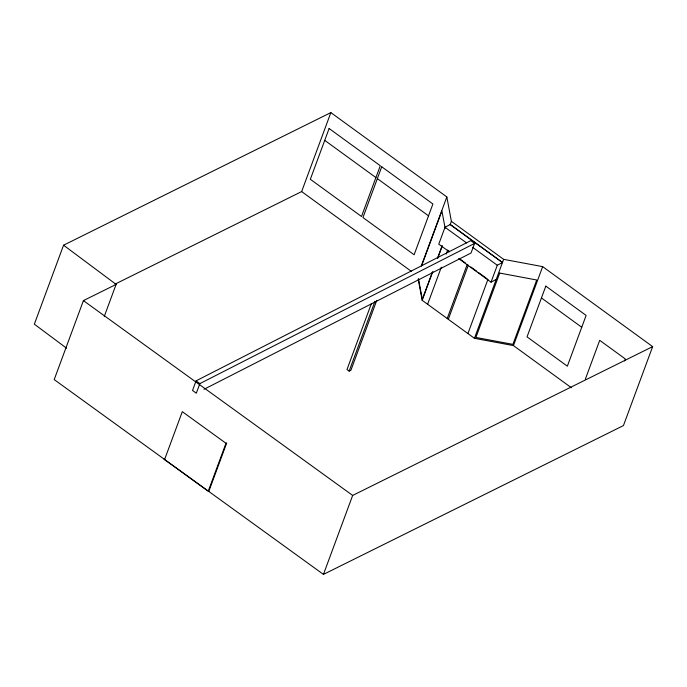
<?xml version="1.0" encoding="UTF-8"?>
<svg xmlns="http://www.w3.org/2000/svg" width="687" height="687" viewBox="0 0 687 687"><rect width="100%" height="100%" fill="white"/><g stroke="black" fill="none" stroke-linecap="round" stroke-linejoin="round"><path stroke-width="1.03" d="M449.341 251.777L438.753 244.186L445.013 227.268L450.191 224.546L451.376 221.326L446.833 196.937L330.859 112.599L63.565 245.199L34.35 324.17L66.553 348.197M63.565 245.199L116.112 284.401L83.419 300.623L54.204 379.593L323.448 574.401L623.435 425.588L652.65 346.617L542.661 266.633L503.648 259.343L451.376 221.326M104.278 316.389L116.112 284.401M225.98 443.278L208.238 491.222L164.562 459.62L182.295 411.676L225.98 443.278L226.736 442.935L208.788 491.437M196.078 380.847L192.532 390.439L196.31 393.222L199.857 383.629L474.588 243.421L470.801 240.639L196.078 380.847L199.857 383.629M115.115 284.1L301.645 191.57L330.859 112.599M371.341 303.714L347.004 369.512L349.142 371.117L350.911 370.241L376.734 300.442M349.142 371.117L374.965 301.327M421.32 265.912L446.833 196.937M421.612 265.826L441.913 210.943L445.15 228.324M432.269 272.378L422.299 299.326L418.486 278.879M437.439 258.406L442.23 245.431M571.472 387.794L513.455 345.595L474.442 338.313L422.17 300.296L432.862 271.382M437.662 258.415L442.084 246.453M323.448 574.401L352.663 495.43L652.65 346.617M427.615 304.255L441.337 267.157M446.164 254.121L447.649 250.111L449.35 251.348M474.588 243.421L471.042 253.014L203.945 389.331M447.211 318.51L467.246 264.358M448.302 319.3L468.336 265.156M467.907 333.556L487.933 279.411M458.718 258.595L491.033 282.168L497.294 265.251L502.472 262.528L450.2 224.52L502.472 262.528M474.442 338.313L503.648 259.343M513.455 345.595L542.661 266.633M585.315 379.25L599.708 340.331L625.299 358.932L624.56 360.933M491.033 282.168L496.212 279.454M83.419 300.623L352.663 495.43M445.013 227.268L466.645 242.983M472.639 247.337L497.294 265.251M324.736 140.354L375.909 177.572M377.352 178.62L428.525 215.838M541.442 297.952L581.743 327.261M460.427 259.403L465.546 263.121M470.887 267.011L476.855 271.348M478.556 272.593L487.083 278.785M301.645 191.57L411.565 271.502M163.953 458.993L164.562 459.62M418.194 278.956L422.17 300.296M329.116 128.512L310.335 179.281L361.508 216.491L380.289 165.73L329.116 128.512M381.732 166.778L362.951 217.539L414.124 254.757L432.904 203.987L381.732 166.778M499.707 273.074L475.893 337.446L512.906 344.359L536.719 279.995L499.707 273.074M545.822 286.11L527.041 336.87L567.35 366.18L586.123 315.419L545.822 286.11"/></g></svg>
